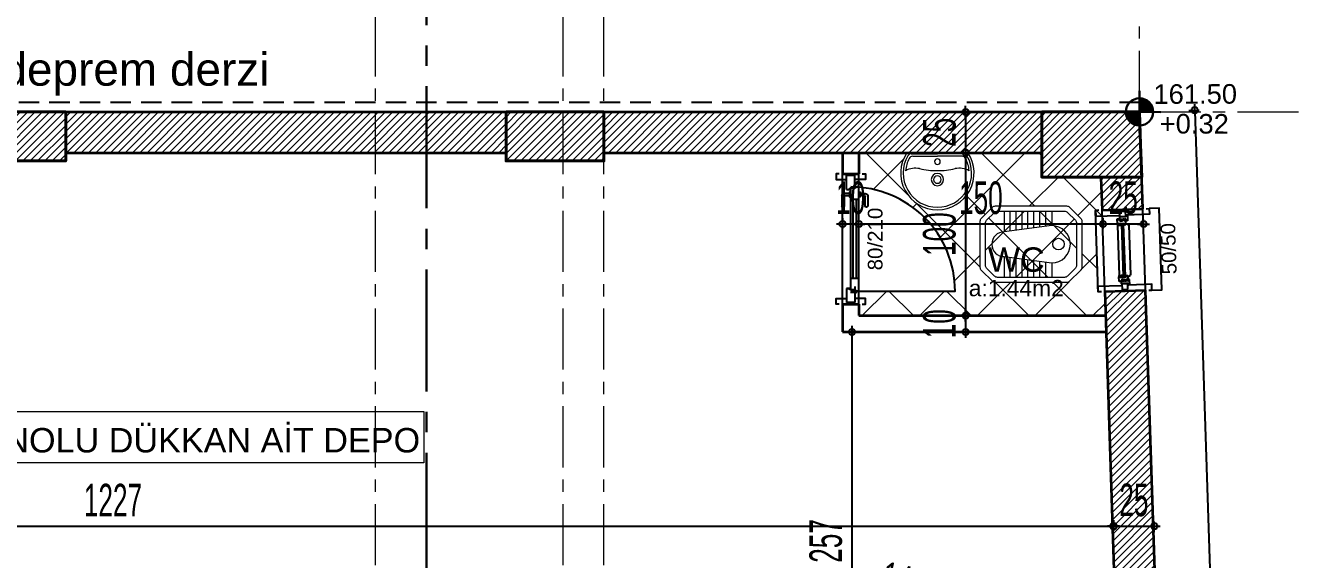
# Model space of a CAD drawing. Extents: x 386248 to 427517, y 4539405 to 4542296.
# Drawn here: x 389431 to 390213, y 4541353 to 4541680 of the extents above; entities that cross this region are included whole.
import ezdxf
from ezdxf.enums import TextEntityAlignment as Align

# ---------------------------------------------------------------- set-up
doc = ezdxf.new("R2010")
doc.units = 0
for name, pattern in [('CENTER', [2, 1.25, -0.25, 0.25, -0.25]), ('CENTER2', [1.125, 0.75, -0.125, 0.125, -0.125]), ('CENTERX2', [4, 2.5, -0.5, 0.5, -0.5]), ('DASHED2', [0.375, 0.25, -0.125]), ('DUZ', [0])]:
    doc.linetypes.add(name, pattern=pattern)
for name, color, linetype, lineweight in [('AKS', 251, 'CENTERX2', 20), ('baca', 9, 'Continuous', 25), ('DUVAR', 4, 'Continuous', 35), ('GOR1', 51, 'Continuous', 25), ('kolon', 1, 'Continuous', 40), ('KOTLAR', 63, 'Continuous', 30), ('MIMARI', 2, 'Continuous', 20), ('OLCU10', 2, 'Continuous', 25), ('tarama kolon', 8, 'Continuous', 13), ('tarama ıslak zemin', 216, 'Continuous', 9), ('TEFRİŞ', 103, 'Continuous', 18), ('ölçü20', 1, 'Continuous', 20)]:
    doc.layers.add(name, color=color, linetype=linetype, lineweight=lineweight)
for name, color, linetype in [('alan', 7, 'Continuous'), ('DIM', 7, 'Continuous'), ('duvar-kesim', 250, 'Continuous'), ('kapi', 16, 'Continuous'), ('kapi-yazi', 140, 'Continuous'), ('mahal', 7, 'Continuous'), ('penc-yazi', 7, 'Continuous'), ('pencere', 7, 'Continuous'), ('Standart', 7, 'Continuous'), ('Y-IMAR', 15, 'DUZ')]:
    doc.layers.add(name, color=color, linetype=linetype)
doc.styles.get("Standard").update_dxf_attribs({"font": 'arial.ttf'})
doc.styles.add('T', font='ISOt.shx', dxfattribs={"width": 0.6})
doc.dimstyles.new('DOT2', dxfattribs={"dimtxt": 20, "dimasz": 0.7, "dimexe": 5, "dimexo": 5, "dimgap": 6, "dimtad": 1, "dimdec": 0, "dimdsep": 46, "dimtxsty": 'T', "dimblk1": 'SEL2', "dimblk2": 'SEL2', "dimsah": 1, "dimcen": 0, "dimse1": 1, "dimse2": 1, "dimclrd": 256, "dimclre": 256, "dimclrt": 256, "dimadec": 0, "dimazin": 0, "dimtfac": 1, "dimtdec": 0, "dimtix": 1, "dimtmove": 2, "dimatfit": 3, "dimldrblk": 'SEL2', "dimfxl": 1, "dimtolj": 1, "dimtzin": 0, "dimarcsym": 0})
pattern_1 = [(45, (1710.5135, -60), (-2.2450640303, 2.2450640303), [])]

# ---------------------------------------------------------------- blocks, each defined once
blk = doc.blocks.new('SEL2')
at = {"layer": 'OLCU10'}
for p, q in [((5.25, 0), (-5.25, 0)), ((0, 5.25), (0, -3.95))]:
    blk.add_line(p, q, dxfattribs=at)
blk.add_circle((0, 0), 2.75, dxfattribs=at)
blk = doc.blocks.new('*D2127')
at = {"layer": 'Defpoints', "color": 0}
for p in [(390098.54, 4541373.14), (388871.56, 4541354.07), (390098.54, 4541353.29)]:
    blk.add_point(p, dxfattribs=at)
at = {"layer": 'DIM', "lineweight": -2}
blk.add_line((388872.26, 4541373.14), (390097.84, 4541373.14), dxfattribs=at)
at = {"layer": 'DIM', "linetype": 'ByBlock', "lineweight": -2, "xscale": 0.7, "yscale": 0.7, "zscale": 0.7, "rotation": 180}
blk.add_blockref('SEL2', (388871.56, 4541373.14), dxfattribs=at)
at = {"layer": 'DIM', "linetype": 'ByBlock', "lineweight": -2, "xscale": 0.7, "yscale": 0.7, "zscale": 0.7}
blk.add_blockref('SEL2', (390098.54, 4541373.14), dxfattribs=at)
at = {"layer": 'DIM', "insert": (389485.05, 4541389.14), "char_height": 20, "attachment_point": 5, "style": 'T'}
blk.add_mtext('\\A1;1227', dxfattribs=at)
blk = doc.blocks.new('*D2128')
at = {"layer": 'Defpoints', "color": 0}
for p in [(390123.53, 4541373.14), (390098.54, 4541353.29), (390123.53, 4541353.95)]:
    blk.add_point(p, dxfattribs=at)
at = {"layer": 'DIM', "lineweight": -2}
for p, q in [((390097.84, 4541373.14), (390097.14, 4541373.14)), ((390098.54, 4541373.14), (390123.53, 4541373.14)), ((390124.23, 4541373.14), (390124.93, 4541373.14))]:
    blk.add_line(p, q, dxfattribs=at)
at = {"layer": 'DIM', "linetype": 'ByBlock', "lineweight": -2, "xscale": 0.7, "yscale": 0.7, "zscale": 0.7}
blk.add_blockref('SEL2', (390098.54, 4541373.14), dxfattribs=at)
at = {"layer": 'DIM', "linetype": 'ByBlock', "lineweight": -2, "xscale": 0.7, "yscale": 0.7, "zscale": 0.7, "rotation": 180}
blk.add_blockref('SEL2', (390123.53, 4541373.14), dxfattribs=at)
at = {"layer": 'DIM', "insert": (390111.04, 4541389.14), "char_height": 20, "attachment_point": 5, "style": 'T'}
blk.add_mtext('\\A1;25', dxfattribs=at)
blk = doc.blocks.new('*D2130')
at = {"layer": 'Defpoints', "color": 0}
for p in [(389948.25, 4541492.38), (389938.19, 4541235.76), (389960.07, 4541235.76)]:
    blk.add_point(p, dxfattribs=at)
at = {"layer": 'DIM', "lineweight": -2}
blk.add_line((389938.19, 4541491.68), (389938.19, 4541236.46), dxfattribs=at)
at = {"layer": 'DIM', "linetype": 'ByBlock', "lineweight": -2, "xscale": 0.7, "yscale": 0.7, "zscale": 0.7}
for p, rotation in [((389938.19, 4541492.38), 90), ((389938.19, 4541235.76), 270)]:
    blk.add_blockref('SEL2', p, dxfattribs=dict(at, rotation=rotation))
at = {"layer": 'DIM', "insert": (389922.19, 4541364.07), "char_height": 20, "attachment_point": 5, "rotation": 90, "style": 'T'}
blk.add_mtext('\\A1;257', dxfattribs=at)
blk = doc.blocks.new('KOLONLAR 444')
at = {"layer": 'tarama kolon'}
h = blk.add_hatch(dxfattribs=at)
h.set_pattern_fill('ANSI31', color=256)
h.set_pattern_definition([(45, (2287.4398, -3197.0584), (-2.2450640303, 2.2450640303), [])])
h.paths.add_polyline_path([(397483.55, 4544385.72), (397513.55, 4544385.72), (397513.55, 4544325.72), (397483.55, 4544325.72)])
h.paths.add_polyline_path([(397798.09, 4544357.72), (397798.09, 4544337.72), (397798.09, 4544327.72), (397858.09, 4544327.72), (397857.1, 4544357.72)])
h.paths.add_polyline_path([(397123.55, 4544817.33), (397183.55, 4544817.33), (397183.55, 4544787.33), (397123.55, 4544787.33)])
h.paths.add_polyline_path([(397812.71, 4543913.72), (397812.71, 4543893.72), (397812.71, 4543875.72), (397872.97, 4543875.72), (397872.38, 4543893.72), (397871.72, 4543913.72)])
h.paths.add_polyline_path([(397834.59, 4543572.84), (397834.59, 4543523.46), (397884.59, 4543522.84), (397882.95, 4543572.84)])
h.paths.add_polyline_path([(396633.46, 4544777.33), (396633.46, 4544797.33), (396633.46, 4544817.33), (396573.46, 4544817.33), (396573.5, 4544797.33), (396573.54, 4544777.33)])
h.paths.add_polyline_path([(396625.99, 4543538.54), (396625.99, 4543589.16), (396575.89, 4543589.16), (396575.99, 4543539.16)])
h.paths.add_polyline_path([(397483.55, 4543935.72), (397513.55, 4543935.72), (397513.55, 4543875.72), (397483.55, 4543875.72)])
h.paths.add_polyline_path([(397123.55, 4543875.72), (397123.55, 4543905.72), (397183.55, 4543905.72), (397183.55, 4543875.72)])
h.paths.add_polyline_path([(397373.55, 4544180.72), (397348.55, 4544180.72), (397148.55, 4544180.72), (397148.55, 4544360.72), (397348.55, 4544360.72), (397373.55, 4544360.72), (397373.55, 4544385.72), (397123.55, 4544385.72), (397123.55, 4544155.72), (397123.55, 4544085.72), (397148.55, 4544085.72), (397148.55, 4544155.72), (397373.55, 4544155.72)])
h.paths.add_polyline_path([(397781.97, 4544817.33), (397781.97, 4544797.33), (397781.97, 4544777.33), (397843.29, 4544777.33), (397842.63, 4544797.33), (397841.97, 4544817.33)])
h.paths.add_polyline_path([(396574.84, 4544120.72), (396634.84, 4544120.72), (396634.84, 4544080.72), (396574.92, 4544080.72)])
h.paths.add_polyline_path([(397458.55, 4543528.15), (397458.55, 4543587.78), (397488.55, 4543587.78), (397488.55, 4543527.78)])
h.paths.add_polyline_path([(397453.55, 4544817.33), (397513.55, 4544817.33), (397513.55, 4544787.33), (397453.55, 4544787.33)])
h.paths.add_polyline_path([(397153.55, 4543605.72), (397133.55, 4543605.72), (397123.55, 4543605.72), (397123.55, 4543532.33), (397153.55, 4543531.96), (397153.55, 4543595.72)])
h.paths.add_polyline_path([(396634.04, 4544485.72), (396634.04, 4544505.72), (396634.04, 4544515.72), (396633.46, 4544525.72), (396613.46, 4544525.72), (396574.04, 4544525.72), (396574.12, 4544485.72)])
at = {"layer": 'kolon'}
for points in [[(397123.55, 4544817.33), (397183.55, 4544817.33), (397183.55, 4544787.33), (397123.55, 4544787.33)], [(397453.55, 4544817.33), (397513.55, 4544817.33), (397513.55, 4544787.33), (397453.55, 4544787.33)], [(397842.63, 4544797.33), (397841.97, 4544817.33), (397781.97, 4544817.33), (397781.97, 4544797.33), (397781.97, 4544777.33), (397843.29, 4544777.33)]]:
    blk.add_lwpolyline(points, close=True, dxfattribs=at)
blk = doc.blocks.new('*D2528')
at = {"layer": 'Defpoints', "color": 0}
for p in [(390014.53, 4541627.38), (390007.85, 4541602.38), (390014.53, 4541602.38)]:
    blk.add_point(p, dxfattribs=at)
at = {"layer": 'DIM', "lineweight": -2}
for p, q in [((390007.85, 4541628.08), (390007.85, 4541628.78)), ((390007.85, 4541627.38), (390007.85, 4541602.38)), ((390007.85, 4541601.68), (390007.85, 4541600.98))]:
    blk.add_line(p, q, dxfattribs=at)
at = {"layer": 'DIM', "linetype": 'ByBlock', "lineweight": -2, "xscale": 0.7, "yscale": 0.7, "zscale": 0.7}
for p, rotation in [((390007.85, 4541627.38), 270), ((390007.85, 4541602.38), 90)]:
    blk.add_blockref('SEL2', p, dxfattribs=dict(at, rotation=rotation))
at = {"layer": 'DIM', "insert": (389991.85, 4541614.88), "char_height": 20, "attachment_point": 5, "rotation": 90, "style": 'T'}
blk.add_mtext('\\A1;25', dxfattribs=at)
blk = doc.blocks.new('*D2529')
at = {"layer": 'Defpoints', "color": 0}
for p in [(390014.53, 4541602.38), (390007.85, 4541502.38), (390042.41, 4541502.38)]:
    blk.add_point(p, dxfattribs=at)
at = {"layer": 'DIM', "lineweight": -2}
blk.add_line((390007.85, 4541601.68), (390007.85, 4541503.08), dxfattribs=at)
at = {"layer": 'DIM', "linetype": 'ByBlock', "lineweight": -2, "xscale": 0.7, "yscale": 0.7, "zscale": 0.7}
for p, rotation in [((390007.85, 4541602.38), 90), ((390007.85, 4541502.38), 270)]:
    blk.add_blockref('SEL2', p, dxfattribs=dict(at, rotation=rotation))
at = {"layer": 'DIM', "insert": (389991.85, 4541552.38), "char_height": 20, "attachment_point": 5, "rotation": 90, "style": 'T'}
blk.add_mtext('\\A1;100', dxfattribs=at)
blk = doc.blocks.new('*D2530')
at = {"layer": 'Defpoints', "color": 0}
for p in [(390042.41, 4541502.38), (390007.85, 4541492.38), (390032.41, 4541492.38)]:
    blk.add_point(p, dxfattribs=at)
at = {"layer": 'DIM', "lineweight": -2}
for p, q in [((390007.85, 4541503.08), (390007.85, 4541503.78)), ((390007.85, 4541502.38), (390007.85, 4541492.38)), ((390007.85, 4541491.68), (390007.85, 4541490.98))]:
    blk.add_line(p, q, dxfattribs=at)
at = {"layer": 'DIM', "linetype": 'ByBlock', "lineweight": -2, "xscale": 0.7, "yscale": 0.7, "zscale": 0.7}
for p, rotation in [((390007.85, 4541502.38), 270), ((390007.85, 4541492.38), 90)]:
    blk.add_blockref('SEL2', p, dxfattribs=dict(at, rotation=rotation))
at = {"layer": 'DIM', "insert": (389991.85, 4541497.38), "char_height": 20, "attachment_point": 5, "rotation": 90, "style": 'T'}
blk.add_mtext('\\A1;10', dxfattribs=at)
blk = doc.blocks.new('fm-door1')
at = {"linetype": 'Continuous'}
for p, q in [((0, 2.5), (0, -2.5)), ((10, 2.5), (0, 2.5)), ((7.97, 3.18), (7.97, -0.03)), ((8.4, 2.76), (12.78, 2.76)), ((9, 5), (91, 5)), ((9, 5), (9, 3)), ((10, 3), (9, 3)), ((10, 3), (10, -0.5)), ((10, 3), (10, -0.5)), ((10, 0), (90, 0)), ((19, 5), (19, 0)), ((81, 5), (81, 0)), ((91, 3), (90, 3)), ((90, 3), (90, -0.5)), ((90, 2.5), (100, 2.5)), ((91, 5), (91, 3)), ((100, 2.5), (100, -2.5)), ((11, -2.5), (0, -2.5)), ((10, -0.5), (11, -0.5)), ((11, -0.5), (10, -0.5)), ((11, -0.5), (11, -2.5)), ((11, -2.5), (11, -0.5)), ((89, -2.5), (89, -0.5)), ((89, -0.5), (90, -0.5)), ((89, -2.5), (100, -2.5))]:
    blk.add_line(p, q, dxfattribs=at)
at = {"color": 8, "linetype": 'Continuous'}
for p, q in [((19, 3.5), (81, 3.5)), ((19, 1.5), (81, 1.5))]:
    blk.add_line(p, q, dxfattribs=at)
at = {"linetype": 'Continuous'}
for points in [[(85.76, 5.81), (85.76, 8.89, 0.414214), (84.24, 10.41), (75.86, 10.41, 1), (75.86, 8.89), (83.48, 8.89, -0.414214), (84.24, 8.13), (84.24, 5.81)], [(85.76, -0.81), (85.76, -3.89, -0.414214), (84.24, -5.41), (75.86, -5.41, -1), (75.86, -3.89), (83.48, -3.89, 0.414214), (84.24, -3.13), (84.24, -0.81)]]:
    blk.add_lwpolyline(points, format="xyb", dxfattribs=at)
for points in [[(86.9, 5), (86.9, 5.81), (83.1, 5.81), (83.1, 5)], [(86.9, 0), (86.9, -0.81), (83.1, -0.81), (83.1, 0)]]:
    blk.add_lwpolyline(points, dxfattribs=at)
blk.add_circle((8.4, 3.18), 0.426, dxfattribs=at)
blk = doc.blocks.new('Hela-2')
at = {"color": 8}
for p, q in [((-20.32, -18.42), (-11.43, -18.42)), ((-10.95, -22.05), (-20.32, -22.05)), ((20.32, -22.05), (10.95, -22.05)), ((11.43, -18.42), (20.32, -18.42)), ((-10.48, -25.69), (-20.32, -25.69)), ((-10, -29.33), (-20.32, -29.33)), ((20.32, -29.33), (10, -29.33)), ((20.32, -25.69), (10.48, -25.69)), ((-9.52, -32.97), (-20.32, -32.97)), ((-9.05, -36.61), (-20.32, -36.61)), ((20.32, -36.61), (9.05, -36.61)), ((20.32, -32.97), (9.52, -32.97)), ((-8.57, -40.25), (-20.32, -40.25)), ((-8.1, -43.89), (-20.32, -43.89)), ((20.32, -43.89), (8.1, -43.89)), ((20.32, -40.25), (8.57, -40.25)), ((-20.32, -47.53), (-7.62, -47.53)), ((7.62, -47.53), (20.32, -47.53))]:
    blk.add_line(p, q, dxfattribs=at)
for points in [[(14.23, -62.23), (-14.23, -62.23, -0.198912), (-16.03, -61.49), (-22.75, -54.76, -0.198912), (-23.5, -52.97), (-23.5, -9.26, -0.198912), (-22.75, -7.47), (-16.03, -0.74, -0.198912), (-14.23, 0), (14.23, 0, -0.198912), (16.03, -0.74), (22.75, -7.47, -0.198912), (23.49, -9.26), (23.49, -52.97, -0.198912), (22.75, -54.76), (16.03, -61.49, -0.198912)], [(11.43, -18.42, 1), (-11.43, -18.42), (-7.62, -47.53, 1), (7.62, -47.53)]]:
    blk.add_lwpolyline(points, format="xyb", close=True)
blk.add_lwpolyline([(12.92, -59.06), (-12.92, -59.06, -0.198912), (-14.71, -58.31), (-19.58, -53.45, -0.198912), (-20.32, -51.65), (-20.32, -10.58, -0.198912), (-19.58, -8.78), (-14.71, -3.92, -0.198912), (-12.92, -3.18), (12.92, -3.18, -0.198912), (14.71, -3.92), (19.58, -8.78, -0.198912), (20.32, -10.58), (20.32, -51.65, -0.198912), (19.58, -53.45), (14.71, -58.31, -0.198912)], format="xyb", close=True, dxfattribs=at)
blk.add_circle((-0.08, -14.26), 3.57, dxfattribs=at)
blk = doc.blocks.new('Lav-1')
for p, q in [((-18.7083, 0), (18.7083, 0)), ((-15.105, -2.2), (0, -2.2)), ((15.105, -2.2), (0, -2.2))]:
    blk.add_line(p, q)
at = {"color": 8}
for p in [(-15.9925, -0.7), (15.9925, -0.7)]:
    blk.add_line(p, (0, -0.7), dxfattribs=at)
for centre, radius, start, end in [((0, -12.5), 22.5, 146.251011, 270), ((0, -12.5), 22.5, 270, 33.748989), ((0, -12.5), 19.5, 152.688782, 175.764074), ((-15.105, -4.7), 2.5, 90, 152.688782), ((15.105, -4.7), 2.5, 27.311218, 90), ((0, -12.5), 19.5, 4.235926, 27.311218), ((-13.5377, -21.504), 12, 77.387843, 119.499625), ((0, 39), 50, 257.387843, 270), ((0, 39), 50, 270, 282.612157), ((13.5377, -21.504), 12, 60.500375, 102.612157)]:
    blk.add_arc(centre, radius, start, end)
for centre, radius, start, end in [((0, -12.5), 21, 149.821029, 270), ((-15.9925, -3.2), 2.5, 90, 149.821029), ((0, -5.5), 1.75, 90, 270), ((0, -12.5), 21, 270, 30.178971), ((0, -5.5), 1.75, 270, 90), ((15.9925, -3.2), 2.5, 30.178971, 90), ((0, -16.5), 3.75, 90, 270), ((0, -16.5), 2.3, 90, 270), ((0, -16.5), 3.75, 270, 90), ((0, -16.5), 2.3, 270, 90)]:
    blk.add_arc(centre, radius, start, end, dxfattribs=at)
blk = doc.blocks.new('*D2531')
at = {"layer": 'Defpoints', "color": 0}
for p in [(390092.04, 4541558.6), (390117.02, 4541551.59), (390092.04, 4541550.77)]:
    blk.add_point(p, dxfattribs=at)
at = {"layer": 'DIM', "lineweight": -2}
for p, q in [((390091.34, 4541558.6), (390090.64, 4541558.6)), ((390117.02, 4541558.6), (390092.04, 4541558.6)), ((390117.72, 4541558.6), (390118.42, 4541558.6))]:
    blk.add_line(p, q, dxfattribs=at)
at = {"layer": 'DIM', "linetype": 'ByBlock', "lineweight": -2, "xscale": 0.7, "yscale": 0.7, "zscale": 0.7}
blk.add_blockref('SEL2', (390092.04, 4541558.6), dxfattribs=at)
at = {"layer": 'DIM', "linetype": 'ByBlock', "lineweight": -2, "xscale": 0.7, "yscale": 0.7, "zscale": 0.7, "rotation": 180}
blk.add_blockref('SEL2', (390117.02, 4541558.6), dxfattribs=at)
at = {"layer": 'DIM', "insert": (390104.53, 4541574.6), "char_height": 20, "attachment_point": 5, "style": 'T'}
blk.add_mtext('\\A1;25', dxfattribs=at)
blk = doc.blocks.new('*D2532')
at = {"layer": 'Defpoints', "color": 0}
for p in [(389942.41, 4541595.88), (389942.41, 4541558.6), (390092.04, 4541550.77)]:
    blk.add_point(p, dxfattribs=at)
at = {"layer": 'DIM', "lineweight": -2}
blk.add_line((390091.34, 4541558.6), (389943.11, 4541558.6), dxfattribs=at)
at = {"layer": 'DIM', "linetype": 'ByBlock', "lineweight": -2, "xscale": 0.7, "yscale": 0.7, "zscale": 0.7, "rotation": 180}
blk.add_blockref('SEL2', (389942.41, 4541558.6), dxfattribs=at)
at = {"layer": 'DIM', "linetype": 'ByBlock', "lineweight": -2, "xscale": 0.7, "yscale": 0.7, "zscale": 0.7}
blk.add_blockref('SEL2', (390092.04, 4541558.6), dxfattribs=at)
at = {"layer": 'DIM', "insert": (390017.22, 4541574.6), "char_height": 20, "attachment_point": 5, "style": 'T'}
blk.add_mtext('\\A1;150', dxfattribs=at)
blk = doc.blocks.new('*D2533')
at = {"layer": 'Defpoints', "color": 0}
for p in [(389932.41, 4541595.88), (389942.41, 4541595.88), (389932.41, 4541558.6)]:
    blk.add_point(p, dxfattribs=at)
at = {"layer": 'DIM', "lineweight": -2}
for p, q in [((389931.71, 4541558.6), (389931.01, 4541558.6)), ((389942.41, 4541558.6), (389932.41, 4541558.6)), ((389943.11, 4541558.6), (389943.81, 4541558.6))]:
    blk.add_line(p, q, dxfattribs=at)
at = {"layer": 'DIM', "linetype": 'ByBlock', "lineweight": -2, "xscale": 0.7, "yscale": 0.7, "zscale": 0.7}
blk.add_blockref('SEL2', (389932.41, 4541558.6), dxfattribs=at)
at = {"layer": 'DIM', "linetype": 'ByBlock', "lineweight": -2, "xscale": 0.7, "yscale": 0.7, "zscale": 0.7, "rotation": 180}
blk.add_blockref('SEL2', (389942.41, 4541558.6), dxfattribs=at)
at = {"layer": 'DIM', "insert": (389937.41, 4541574.6), "char_height": 20, "attachment_point": 5, "style": 'T'}
blk.add_mtext('\\A1;10', dxfattribs=at)
blk = doc.blocks.new('fm-win1')
at = {"linetype": 'Continuous'}
for p, q in [((5.7, 3), (5.5, 2)), ((5.5, 2), (5.81, 2)), ((5.7, 3), (12.5, 3)), ((5.81, 2), (5.95, 2.7)), ((5.95, 2.7), (6.46, 2.7)), ((6.46, 2.7), (6.46, 2)), ((6.46, 2), (7.5, 2)), ((7.5, 1), (7.2, 1)), ((7.2, 1), (7.2, 0.7)), ((7.2, 0.7), (7.5, 0.7)), ((7.5, 0.2), (7.2, 0.2)), ((7.2, 0.2), (7.2, -0.1)), ((7.5, 2), (7.5, 1)), ((7.5, 0.7), (7.5, 0.2)), ((11.74, 2), (10.5, 2)), ((10.5, 2), (10.5, 1)), ((10.5, 1), (10.8, 1)), ((10.5, 0.7), (10.5, 0.2)), ((10.8, 0.7), (10.5, 0.7)), ((10.5, 0.2), (10.8, 0.2)), ((10.8, 1), (10.8, 0.7)), ((10.8, 0.2), (10.8, -0.1)), ((12.25, 2.7), (11.74, 2.7)), ((11.74, 2.7), (11.74, 2)), ((12.6, 0.8), (11.8, 0.8)), ((11.8, 0.8), (11.8, -0.2)), ((12.39, 2), (12.25, 2.7)), ((12.7, 2), (12.39, 2)), ((12.5, 3), (12.7, 2)), ((17.4, 1.9), (12.5, 1.9)), ((12.5, 1.9), (12.5, 1.6)), ((12.5, 1.6), (12.6, 1.6)), ((12.6, 1.6), (12.6, 0.8)), ((15.8, 0.9), (16.64, 0.9)), ((15.8, -1.25), (15.8, 0.9)), ((16.64, 1.6), (17.15, 1.6)), ((16.64, 0.9), (16.64, 1.6)), ((17.15, 1.6), (17.29, 0.9)), ((17.29, 0.9), (17.6, 0.9)), ((17.6, 0.9), (17.4, 1.9)), ((82.4, 0.9), (82.6, 1.9)), ((82.71, 0.9), (82.4, 0.9)), ((82.6, 1.9), (87.5, 1.9)), ((82.85, 1.6), (82.71, 0.9)), ((83.36, 1.6), (82.85, 1.6)), ((83.36, 0.9), (83.36, 1.6)), ((84.2, 0.9), (83.36, 0.9)), ((84.2, -1.25), (84.2, 0.9)), ((87.5, 3), (87.3, 2)), ((87.3, 2), (87.61, 2)), ((87.4, 1.6), (87.4, 0.8)), ((87.5, 1.6), (87.4, 1.6)), ((87.4, 0.8), (88.2, 0.8)), ((94.3, 3), (87.5, 3)), ((87.5, 1.9), (87.5, 1.6)), ((87.61, 2), (87.75, 2.7)), ((87.75, 2.7), (88.26, 2.7)), ((88.2, 0.8), (88.2, -0.2)), ((88.26, 2.7), (88.26, 2)), ((88.26, 2), (89.5, 2)), ((89.5, 1), (89.2, 1)), ((89.2, 1), (89.2, 0.7)), ((89.2, 0.7), (89.5, 0.7)), ((89.5, 0.2), (89.2, 0.2)), ((89.2, 0.2), (89.2, -0.1)), ((89.5, 2), (89.5, 1)), ((89.5, 0.7), (89.5, 0.2)), ((92.5, 2), (92.5, 1)), ((93.54, 2), (92.5, 2)), ((92.5, 1), (92.8, 1)), ((92.8, 0.7), (92.5, 0.7)), ((92.5, 0.7), (92.5, 0.2)), ((92.5, 0.2), (92.8, 0.2)), ((92.8, 1), (92.8, 0.7)), ((92.8, 0.2), (92.8, -0.1)), ((93.54, 2.7), (93.54, 2)), ((94.05, 2.7), (93.54, 2.7)), ((94.19, 2), (94.05, 2.7)), ((94.5, 2), (94.19, 2)), ((94.3, 3), (94.5, 2)), ((7.2, -0.1), (7.5, -0.1)), ((7.5, -1.7), (7.2, -1.7)), ((7.2, -1.7), (7.2, -2)), ((7.2, -2), (10.8, -2)), ((7.5, -0.1), (7.5, -1.7)), ((11.8, -2.25), (10, -2.25)), ((10, -2.25), (10, -3.5)), ((10, -3.5), (16.1, -3.5)), ((10.5, -0.1), (10.5, -1.7)), ((10.8, -0.1), (10.5, -0.1)), ((10.5, -1.7), (10.8, -1.7)), ((10.8, -1.7), (10.8, -2)), ((11.8, -0.2), (12.8, -0.2)), ((12.8, -1.75), (11.8, -1.75)), ((11.8, -1.75), (11.8, -2.25)), ((12.8, -0.2), (12.8, -1.75)), ((16.1, -1.25), (15.8, -1.25)), ((15.8, -1.4), (16.1, -1.4)), ((15.8, -3.2), (15.8, -1.4)), ((16.1, -3.2), (15.8, -3.2)), ((16.1, -1.4), (16.1, -1.25)), ((16.1, -3.5), (16.1, -3.2)), ((83.9, -1.4), (83.9, -1.25)), ((83.9, -1.25), (84.2, -1.25)), ((84.2, -1.4), (83.9, -1.4)), ((83.9, -3.5), (83.9, -3.2)), ((83.9, -3.2), (84.2, -3.2)), ((90, -3.5), (83.9, -3.5)), ((84.2, -3.2), (84.2, -1.4)), ((87.2, -0.2), (87.2, -1.75)), ((88.2, -0.2), (87.2, -0.2)), ((87.2, -1.75), (88.2, -1.75)), ((88.2, -1.75), (88.2, -2.25)), ((88.2, -2.25), (90, -2.25)), ((89.2, -0.1), (89.5, -0.1)), ((89.5, -1.7), (89.2, -1.7)), ((89.2, -1.7), (89.2, -2)), ((92.8, -2), (89.2, -2)), ((89.5, -0.1), (89.5, -1.7)), ((90, -2.25), (90, -3.5)), ((92.8, -0.1), (92.5, -0.1)), ((92.5, -0.1), (92.5, -1.7)), ((92.5, -1.7), (92.8, -1.7)), ((92.8, -1.7), (92.8, -2))]:
    blk.add_line(p, q, dxfattribs=at)
at = {"color": 8, "linetype": 'Continuous'}
for p, q in [((15.95, 1.9), (17.75, 3.7)), ((83.4, 0.28), (16.6, 0.28)), ((16.6, 0.28), (16.6, -0.92)), ((17.6, 0.28), (17.6, -0.92)), ((82.25, 3.7), (17.75, 3.7)), ((84.05, 1.9), (82.25, 3.7)), ((82.4, 0.28), (82.4, -0.92)), ((83.4, 0.28), (83.4, -0.92)), ((15.9, -1.55), (15.9, -2.45)), ((16, -1.55), (15.9, -1.55)), ((15.9, -2.45), (16.2, -2.45)), ((16, -2.15), (16, -1.55)), ((16.8, -2.15), (16, -2.15)), ((16.2, -2.45), (16.2, -3.35)), ((16.2, -3.35), (17.9, -3.35)), ((83.4, -0.92), (16.6, -0.92)), ((16.8, -1.55), (16.8, -2.15)), ((17.1, -1.55), (16.8, -1.55)), ((17.1, -2.05), (17.1, -1.55)), ((17.6, -2.05), (17.1, -2.05)), ((17.6, -1.55), (17.6, -2.05)), ((17.9, -1.55), (17.6, -1.55)), ((17.9, -3.35), (17.9, -1.55)), ((81.85, -3.35), (18.15, -3.35)), ((82.1, -1.55), (82.4, -1.55)), ((82.1, -3.35), (82.1, -1.55)), ((83.8, -3.35), (82.1, -3.35)), ((82.4, -1.55), (82.4, -2.05)), ((82.4, -2.05), (82.9, -2.05)), ((82.9, -2.05), (82.9, -1.55)), ((82.9, -1.55), (83.2, -1.55)), ((83.2, -1.55), (83.2, -2.15)), ((83.2, -2.15), (84, -2.15)), ((84.1, -2.45), (83.8, -2.45)), ((83.8, -2.45), (83.8, -3.35)), ((84, -2.15), (84, -1.55)), ((84, -1.55), (84.1, -1.55)), ((84.1, -1.55), (84.1, -2.45))]:
    blk.add_line(p, q, dxfattribs=at)
at = {"linetype": 'Continuous'}
for points in [[(0, 1.75), (7, 1.75), (7, -1.75), (0, -1.75)], [(100, 1.75), (93, 1.75), (93, -1.75), (100, -1.75)]]:
    blk.add_lwpolyline(points, close=True, dxfattribs=at)
blk = doc.blocks.new('*D2537')
at = {"layer": 'Defpoints', "color": 0}
for p in [(389880.62, 4541335.18), (390050.08, 4541304.72), (390048.56, 4541297.86)]:
    blk.add_point(p, dxfattribs=at)
at = {"layer": 'DIM', "lineweight": -2}
blk.add_line((389882.83, 4541341.88), (390049.4, 4541304.87), dxfattribs=at)
at = {"layer": 'DIM', "linetype": 'ByBlock', "lineweight": -2, "xscale": 0.7, "yscale": 0.7, "zscale": 0.7}
for p, rotation in [((389882.14, 4541342.03), 167.4724407899035), ((390050.08, 4541304.72), 347.4724407899034)]:
    blk.add_blockref('SEL2', p, dxfattribs=dict(at, rotation=rotation))
at = {"layer": 'DIM', "insert": (389969.58, 4541338.99), "char_height": 20, "attachment_point": 5, "rotation": 347.47244, "style": 'T'}
blk.add_mtext('\\A1;\\A1;140', dxfattribs=at)
blk = doc.blocks.new('*D2692')
at = {"layer": 'Defpoints', "color": 0}
for p in [(390253.01, 4541627.38), (390126.48, 4541568.25), (390477.15, 4541568.25)]:
    blk.add_point(p, dxfattribs=at)
at = {"layer": 'ölçü20', "lineweight": -2}
blk.add_line((390477.15, 4541626.68), (390477.15, 4541568.95), dxfattribs=at)
at = {"layer": 'ölçü20', "linetype": 'ByBlock', "lineweight": -2, "xscale": 0.7, "yscale": 0.7, "zscale": 0.7}
for p, rotation in [((390477.15, 4541627.38), 90), ((390477.15, 4541568.25), 270)]:
    blk.add_blockref('SEL2', p, dxfattribs=dict(at, rotation=rotation))
at = {"layer": 'ölçü20', "insert": (390461.15, 4541597.81), "char_height": 20, "attachment_point": 5, "rotation": 90, "style": 'T'}
blk.add_mtext('\\A1;59', dxfattribs=at)
blk = doc.blocks.new('*D2693')
at = {"layer": 'Defpoints', "color": 0}
for p in [(390126.48, 4541568.25), (390128.12, 4541518.28), (390477.15, 4541518.28)]:
    blk.add_point(p, dxfattribs=at)
at = {"layer": 'ölçü20', "lineweight": -2}
blk.add_line((390477.15, 4541567.55), (390477.15, 4541518.98), dxfattribs=at)
at = {"layer": 'ölçü20', "linetype": 'ByBlock', "lineweight": -2, "xscale": 0.7, "yscale": 0.7, "zscale": 0.7}
for p, rotation in [((390477.15, 4541568.25), 90), ((390477.15, 4541518.28), 270)]:
    blk.add_blockref('SEL2', p, dxfattribs=dict(at, rotation=rotation))
at = {"layer": 'ölçü20', "insert": (390461.15, 4541543.27), "char_height": 20, "attachment_point": 5, "rotation": 90, "style": 'T'}
blk.add_mtext('\\A1;50', dxfattribs=at)
blk = doc.blocks.new('*D2694')
at = {"layer": 'Defpoints', "color": 0}
for p in [(390128.12, 4541518.28), (390162.95, 4540460.47), (390477.15, 4540460.47)]:
    blk.add_point(p, dxfattribs=at)
at = {"layer": 'ölçü20', "lineweight": -2}
blk.add_line((390477.15, 4541517.58), (390477.15, 4540461.17), dxfattribs=at)
at = {"layer": 'ölçü20', "linetype": 'ByBlock', "lineweight": -2, "xscale": 0.7, "yscale": 0.7, "zscale": 0.7}
for p, rotation in [((390477.15, 4541518.28), 90), ((390477.15, 4540460.47), 270)]:
    blk.add_blockref('SEL2', p, dxfattribs=dict(at, rotation=rotation))
at = {"layer": 'ölçü20', "insert": (390461.15, 4540989.37), "char_height": 20, "attachment_point": 5, "rotation": 90, "style": 'T'}
blk.add_mtext('\\A1;1058', dxfattribs=at)
blk = doc.blocks.new('G$C5DD4B624')
at = {"layer": 'Standart', "color": 2, "linetype": 'CENTER2', "lineweight": 30, "ltscale": 100}
blk.add_lwpolyline([(1065.54, 2101.93), (1065.54, 112.65)], dxfattribs=at)
blk = doc.blocks.new('KT')
at = {"layer": 'baca', "lineweight": 30}
for points in [[(387018, 4544506.5, 0.198912), (386994.3, 4544516.4), (386994.2, 4544482.9), (387027.7, 4544482.8, 0.198912)], [(386960.7, 4544483, 0.198912), (386970.4, 4544459.2, 0.198912), (386994.1, 4544449.3), (386994.2, 4544482.9)]]:
    blk.add_hatch(color=256, dxfattribs=at).paths.add_polyline_path(points)
at = {"layer": 'KOTLAR', "color": 1}
for p, q in [((386994.3, 4544534.7), (386994, 4544431)), ((386942.4, 4544483), (387046, 4544482.7))]:
    blk.add_line(p, q, dxfattribs=at)
blk.add_circle((386994.2, 4544482.9), 33.5, dxfattribs=at)
blk = doc.blocks.new('G$C4E716FBB')
at = {"layer": 'KOTLAR', "xscale": 0.25, "yscale": 0.25, "zscale": 0.25}
blk.add_blockref('KT', (-96540.53, -1135616.63), dxfattribs=at)
at = {"layer": 'KOTLAR', "color": 1, "linetype": 'Continuous'}
for s, rotation, p in [('161.50', 0.16677, (216.53, 509.05)), ('+0.32', 359.83323, (220.35, 490.91))]:
    blk.add_text(s, height=12, rotation=rotation, dxfattribs=at).set_placement(p)
blk = doc.blocks.new('*D4060')
at = {"layer": 'Defpoints', "color": 0}
for p in [(390114.53, 4541627.38), (390157.15, 4540332.88), (390190.99, 4540334)]:
    blk.add_point(p, dxfattribs=at)
at = {"layer": 'DIM', "lineweight": -2}
blk.add_line((390148.39, 4541627.79), (390190.97, 4540334.69), dxfattribs=at)
at = {"layer": 'DIM', "linetype": 'ByBlock', "lineweight": -2, "xscale": 0.7, "yscale": 0.7, "zscale": 0.7}
for p, rotation in [((390148.37, 4541628.49), 91.88587110405425), ((390190.99, 4540334), 271.8858711040542)]:
    blk.add_blockref('SEL2', p, dxfattribs=dict(at, rotation=rotation))
at = {"layer": 'DIM', "insert": (390185.67, 4540981.77), "char_height": 20, "attachment_point": 5, "rotation": 271.88587, "style": 'T'}
blk.add_mtext('\\A1;1295', dxfattribs=at)

msp = doc.modelspace()

# ---------------------------------------------------------------- hatches: boundary and pattern name
at = {"layer": 'tarama kolon'}
h = msp.add_hatch(dxfattribs=at)
h.set_pattern_fill('ANSI31', color=256)
h.set_pattern_definition(pattern_1)
h.paths.add_polyline_path([(389726.105, 4541602.375), (389726.105, 4541627.375), (389456.105, 4541627.375), (389456.105, 4541602.375)])
h.paths.add_polyline_path([(390054.527, 4541602.375), (390054.527, 4541607.375), (390054.527, 4541627.375), (389786.105, 4541627.375), (389786.105, 4541602.375)])
h.paths.add_polyline_path([(389971.853, 4541600.161), (389971.853, 4541629.59), (390011.853, 4541629.59), (390011.853, 4541600.161)], flags=9)
h = msp.add_hatch(dxfattribs=at)
h.set_pattern_fill('ANSI31', color=256)
h.set_pattern_definition(pattern_1)
h.paths.add_polyline_path([(390129.66, 4541167.762), (390118.13, 4541517.95), (390093.143, 4541517.127), (390104.647, 4541167.762)])
h.paths.add_polyline_path([(390090.83, 4541587.375), (390091.498, 4541567.1), (390116.484, 4541567.923), (390115.844, 4541587.375)])
h.paths.add_polyline_path([(390089.815, 4541594.604), (390119.243, 4541594.604), (390119.243, 4541554.604), (390089.815, 4541554.604)], flags=9)
h.paths.add_polyline_path([(390096.321, 4541409.143), (390125.75, 4541409.143), (390125.75, 4541369.143), (390096.321, 4541369.143)], flags=9)
at = {"layer": 'tarama ıslak zemin'}
h = msp.add_hatch(dxfattribs=at)
h.set_pattern_fill('ANSI37', color=251, scale=200, angle=180, style=0)
h.set_pattern_definition([(45, (170792.406, 4604203.09), (-17.6776695, 17.6776695), []), (135, (170792.406, 4604203.09), (-17.6776695, -17.6776695), [])])
h.paths.add_polyline_path([(390091.498, 4541567.1), (390090.83, 4541587.375), (390054.527, 4541587.375), (390054.527, 4541602.375), (390009.26, 4541602.375, -0.5993709), (389990.551, 4541567.375, -0.5993708), (389971.843, 4541602.375), (389942.406, 4541602.375), (389942.406, 4541589.382), (389942.406, 4541585.882), (389942.406, 4541581.362), (389942.406, 4541581.186, -0.3914891), (390001.406, 4541517.382), (389942.406, 4541517.382), (389942.406, 4541512.882), (389942.406, 4541509.382), (389942.406, 4541502.375), (390093.629, 4541502.375), (390093.143, 4541517.127), (390093.028, 4541520.625), (390089.03, 4541520.494), (390087.615, 4541563.47), (390091.613, 4541563.602)])
h.paths.add_polyline_path([(389923.835, 4541594.604), (389950.978, 4541594.604), (389950.978, 4541554.604), (389923.835, 4541554.604)], flags=9)
h.paths.add_polyline_path([(389971.853, 4541483.804), (389971.853, 4541510.947), (390011.853, 4541510.947), (390011.853, 4541483.804)], flags=9)
h.paths.add_polyline_path([(390007.805, 4541526.802), (390069.81, 4541526.802), (390069.81, 4541511.597), (390007.805, 4541511.597)], flags=24)
h.paths.add_polyline_path([(390017.973, 4541548.267), (390059.3, 4541548.267), (390059.3, 4541525.255), (390017.973, 4541525.255)], flags=24)
h.paths.add_polyline_path([(389997.935, 4541594.604), (390036.507, 4541594.604), (390036.507, 4541554.604), (389997.935, 4541554.604)], flags=24)
h.paths.add_polyline_path([(389971.853, 4541533.09), (389971.853, 4541571.661), (390011.853, 4541571.661), (390011.853, 4541533.09)], flags=24)
h.paths.add_polyline_path([(390016.851, 4541560.419, -0.1989124), (390017.595, 4541562.216), (390024.317, 4541568.938, -0.1989124), (390026.113, 4541569.681), (390069.819, 4541569.681, -0.1989124), (390071.615, 4541568.938), (390078.337, 4541562.216, -0.1989124), (390079.081, 4541560.419), (390079.081, 4541531.953, -0.1989124), (390078.337, 4541530.157), (390071.615, 4541523.435, -0.1989124), (390069.819, 4541522.691), (390026.113, 4541522.691, -0.1989124), (390024.317, 4541523.435), (390017.595, 4541530.157, -0.1989124), (390016.851, 4541531.953)], flags=16)
h.paths.add_polyline_path([(390057.026, 4541525.866), (390053.387, 4541525.866), (390049.747, 4541525.866), (390046.108, 4541525.866), (390042.468, 4541525.866), (390038.829, 4541525.866), (390035.189, 4541525.866), (390031.549, 4541525.866), (390027.428, 4541525.866, -0.1989124), (390025.632, 4541526.61), (390020.77, 4541531.473, -0.1989124), (390020.026, 4541533.269), (390020.026, 4541559.104, -0.1989124), (390020.77, 4541560.9), (390025.632, 4541565.763, -0.1989124), (390027.428, 4541566.506), (390031.549, 4541566.506), (390035.189, 4541566.506), (390038.829, 4541566.506), (390042.468, 4541566.506), (390046.108, 4541566.506), (390049.747, 4541566.506), (390053.387, 4541566.506), (390057.026, 4541566.506), (390060.666, 4541566.506), (390068.504, 4541566.506, -0.1989124), (390070.3, 4541565.763), (390075.162, 4541560.9, -0.1989124), (390075.906, 4541559.104), (390075.906, 4541533.269, -0.1989124), (390075.162, 4541531.473), (390070.3, 4541526.61, -0.1989124), (390068.504, 4541525.866), (390060.666, 4541525.866)], flags=0)

# ---------------------------------------------------------------- linework, layer by layer
at = {"layer": 'AKS', "linetype": 'CENTER', "ltscale": 30}
for p, q in [((389646.105, 4539849.21), (389646.105, 4541877.375)), ((389761.105, 4539849.21), (389761.105, 4541877.375)), ((390114.527, 4541627.375), (390114.527, 4541877.375))]:
    msp.add_line(p, q, dxfattribs=at)
for points in [[(389817.105, 4539849.21), (389786.105, 4539909.21), (389786.105, 4541817.375), (389817.105, 4541877.375)], [(390114.527, 4541627.375), (390657.15, 4541627.375)]]:
    msp.add_lwpolyline(points, dxfattribs=at)
at = {"layer": 'DUVAR'}
for p, q in [((388846.021, 4541627.375), (390114.527, 4541627.375)), ((390116.484, 4541567.923), (390114.527, 4541627.375)), ((389932.406, 4541602.375), (389932.406, 4541589.382)), ((389942.406, 4541602.375), (389942.406, 4541589.382)), ((389932.406, 4541589.382), (389942.406, 4541589.382)), ((390090.836, 4541587.211), (390091.498, 4541567.1)), ((390091.498, 4541567.1), (390116.484, 4541567.923)), ((390093.143, 4541517.127), (390118.13, 4541517.95)), ((390093.143, 4541517.127), (390104.647, 4541167.762)), ((390152.96, 4540460.14), (390118.13, 4541517.95)), ((389932.406, 4541509.382), (389932.406, 4541492.375)), ((389932.406, 4541509.382), (389942.406, 4541509.382)), ((389942.406, 4541509.382), (389942.406, 4541502.375)), ((389942.406, 4541502.375), (390093.629, 4541502.375)), ((389932.406, 4541492.375), (390093.958, 4541492.375))]:
    msp.add_line(p, q, dxfattribs=at)
for points in [[(389456.105, 4541602.375), (389726.105, 4541602.375)], [(389786.105, 4541602.375), (390054.527, 4541602.375)]]:
    msp.add_lwpolyline(points, dxfattribs=at)
at = {"layer": 'duvar-kesim'}
for p, q in [((389932.406, 4541509.382), (389932.406, 4541589.382)), ((389942.406, 4541509.382), (389942.406, 4541589.382)), ((390093.143, 4541517.127), (390091.498, 4541567.1)), ((390118.13, 4541517.95), (390116.484, 4541567.923))]:
    msp.add_line(p, q, dxfattribs=at)
at = {"layer": 'kapi'}
for points in [[(389930.406, 4541589.382), (389928.406, 4541589.382), (389928.406, 4541585.882), (389934.906, 4541585.882)], [(389944.406, 4541589.382), (389946.406, 4541589.382), (389946.406, 4541585.882), (389939.906, 4541585.882)], [(389930.406, 4541509.382), (389928.406, 4541509.382), (389928.406, 4541512.882), (389934.906, 4541512.882)], [(389944.406, 4541509.382), (389946.406, 4541509.382), (389946.406, 4541512.882), (389939.906, 4541512.882)]]:
    msp.add_lwpolyline(points, dxfattribs=at)
msp.add_lwpolyline([(389937.406, 4541517.382), (390001.406, 4541517.382, 0.4142136), (389937.406, 4541581.382, 0.4142136)], format="xyb", dxfattribs=at)
at = {"layer": 'MIMARI'}
msp.add_lwpolyline([(389394.153, 4541443.604), (389675.657, 4541443.604), (389675.657, 4541412.104), (389394.153, 4541412.104)], close=True, dxfattribs=at)
at = {"layer": 'pencere'}
for points in [[(390089.499, 4541567.034), (390087.5, 4541566.968), (390087.615, 4541563.47), (390101.608, 4541563.931)], [(390118.483, 4541567.989), (390120.482, 4541568.054), (390120.597, 4541564.556), (390106.605, 4541564.096)], [(390122.128, 4541518.081), (390128.124, 4541518.279), (390126.479, 4541568.252), (390120.482, 4541568.054)], [(390089.145, 4541516.995), (390087.5, 4541566.968)], [(390091.144, 4541517.061), (390089.145, 4541516.995), (390089.03, 4541520.494), (390103.023, 4541520.954)], [(390120.129, 4541518.016), (390122.128, 4541518.081), (390122.012, 4541521.58), (390108.02, 4541521.119)]]:
    msp.add_lwpolyline(points, dxfattribs=at)
at = {"layer": 'Y-IMAR', "linetype": 'DASHED2', "ltscale": 50}
msp.add_line((388846.021, 4541633.375), (390114.527, 4541633.375), dxfattribs=at)

# ---------------------------------------------------------------- block references
at = {"layer": 'GOR1'}
msp.add_blockref('G$C5DD4B624', (388611.766, 4539766.311), dxfattribs=at)
at = {"layer": 'kapi', "xscale": 0.7799999999999999, "yscale": -1, "zscale": 0.78, "rotation": 90}
msp.add_blockref('fm-door1', (389937.406, 4541510.382), dxfattribs=at)
at = {"layer": 'kolon'}
msp.add_blockref('KOLONLAR 444', (-7727.443, -3189.955), dxfattribs=at)
at = {"layer": 'pencere', "xscale": 0.4799999999966001, "yscale": -1, "zscale": 0.4799999999966, "rotation": 91.8858711043062}
msp.add_blockref('fm-win1', (390105.604, 4541518.538), dxfattribs=at)
at = {"layer": 'tarama kolon'}
msp.add_blockref('G$C4E716FBB', (389906.507, 4541123.291), dxfattribs=at)
at = {"layer": 'TEFRİŞ'}
msp.add_blockref('Lav-1', (389990.551, 4541602.375), dxfattribs=at)
at = {"layer": 'TEFRİŞ', "rotation": 270}
msp.add_blockref('Hela-2', (390079.081, 4541546.186), dxfattribs=at)

# ---------------------------------------------------------------- texts
at = {"layer": 'alan'}
msp.add_text('a:1.44m2', height=10, dxfattribs=at).set_placement((390038.923, 4541514.261), align=Align.CENTER)
at = {"layer": 'kapi-yazi'}
msp.add_text('80/210', height=9, rotation=90.000001, dxfattribs=at).set_placement((389952.406, 4541549.382), align=Align.MIDDLE_CENTER)
at = {"layer": 'KOTLAR', "color": 251, "linetype": 'Continuous'}
msp.add_text('6cm deprem derzi', height=20.16, dxfattribs=at).set_placement((389355.644, 4541643.518))
at = {"layer": 'mahal'}
msp.add_text('WC', height=15, dxfattribs=at).set_placement((390038.923, 4541529.261), align=Align.CENTER)
at = {"layer": 'MIMARI'}
msp.add_text('8 NOLU DÜKKAN AİT DEPO', height=15, dxfattribs=at).set_placement((389537.174, 4541418.391), align=Align.CENTER)
at = {"layer": 'penc-yazi'}
msp.add_text('50/50', height=9, rotation=91.885872, dxfattribs=at).set_placement((390132.299, 4541543.43), align=Align.MIDDLE_CENTER)

# ---------------------------------------------------------------- dimensions: what is measured, and where the dimension line sits
at = {"layer": 'DIM'}
for base, p1, p2, picture, middle in [((390007.853, 4541602.375), (390014.527, 4541627.375), (390014.527, 4541602.375), '*D2528', (389991.853, 4541614.875)), ((390007.853, 4541502.375), (390014.527, 4541602.375), (390042.406, 4541502.375), '*D2529', (389991.853, 4541552.375)), ((390007.853, 4541492.375), (390042.406, 4541502.375), (390032.406, 4541492.375), '*D2530', (389991.853, 4541497.375)), ((389938.187, 4541235.762), (389948.251, 4541492.375), (389960.069, 4541235.762), '*D2130', (389922.187, 4541364.069))]:
    dim = msp.add_linear_dim(base=base, p1=p1, p2=p2, angle=90, dimstyle='DOT2', dxfattribs=at)
    dim.commit()
    dim.dimension.update_dxf_attribs({"geometry": picture, "text_midpoint": middle})
dim = msp.add_aligned_dim(p1=(390114.527, 4541627.375), p2=(390157.15, 4540332.881), distance=33.859, dimstyle='DOT2', dxfattribs=at)
dim.commit()
dim.dimension.update_dxf_attribs({"geometry": '*D4060', "text_midpoint": (390185.67, 4540981.769)})
for base, p1, p2, picture, middle in [((389932.406, 4541558.604), (389942.406, 4541595.879), (389932.406, 4541595.879), '*D2533', (389937.406, 4541574.604)), ((389942.406, 4541558.604), (390092.036, 4541550.766), (389942.406, 4541595.879), '*D2532', (390017.221, 4541574.604)), ((390092.036, 4541558.604), (390117.022, 4541551.589), (390092.036, 4541550.766), '*D2531', (390104.529, 4541574.604)), ((390098.541, 4541373.143), (388871.561, 4541354.071), (390098.541, 4541353.287), '*D2127', (389485.051, 4541389.143)), ((390123.53, 4541373.143), (390098.541, 4541353.287), (390123.53, 4541353.945), '*D2128', (390111.035, 4541389.143))]:
    dim = msp.add_linear_dim(base=base, p1=p1, p2=p2, dimstyle='DOT2', dxfattribs=at)
    dim.commit()
    dim.dimension.update_dxf_attribs({"geometry": picture, "text_midpoint": middle})
dim = msp.add_aligned_dim(p1=(389880.621, 4541335.178), p2=(390048.562, 4541297.862), distance=7.02, text='\\A1;140', dimstyle='DOT2', override={"dimtxsty": 'T', "dimldrblk": 'SEL2'}, dxfattribs=at)
dim.commit()
dim.dimension.update_dxf_attribs({"geometry": '*D2537', "text_midpoint": (389969.585, 4541338.992)})
at = {"layer": 'ölçü20'}
dim = msp.add_linear_dim(base=(390477.15, 4541568.252), p1=(390253.01, 4541627.375), p2=(390126.479, 4541568.252), angle=90, dimstyle='DOT2', override={"dimtxsty": 'T', "dimldrblk": 'SEL2'}, dxfattribs=at)
dim.commit()
dim.dimension.update_dxf_attribs({"geometry": '*D2692', "text_midpoint": (390461.15, 4541597.814)})
for base, p1, p2, picture, middle in [((390477.15, 4541518.279), (390126.479, 4541568.252), (390128.124, 4541518.279), '*D2693', (390461.15, 4541543.265)), ((390477.15, 4540460.469), (390128.124, 4541518.279), (390162.954, 4540460.469), '*D2694', (390461.15, 4540989.374))]:
    dim = msp.add_linear_dim(base=base, p1=p1, p2=p2, angle=90, dimstyle='DOT2', dxfattribs=at)
    dim.commit()
    dim.dimension.update_dxf_attribs({"geometry": picture, "text_midpoint": middle})

doc.saveas('drawing.dxf')
